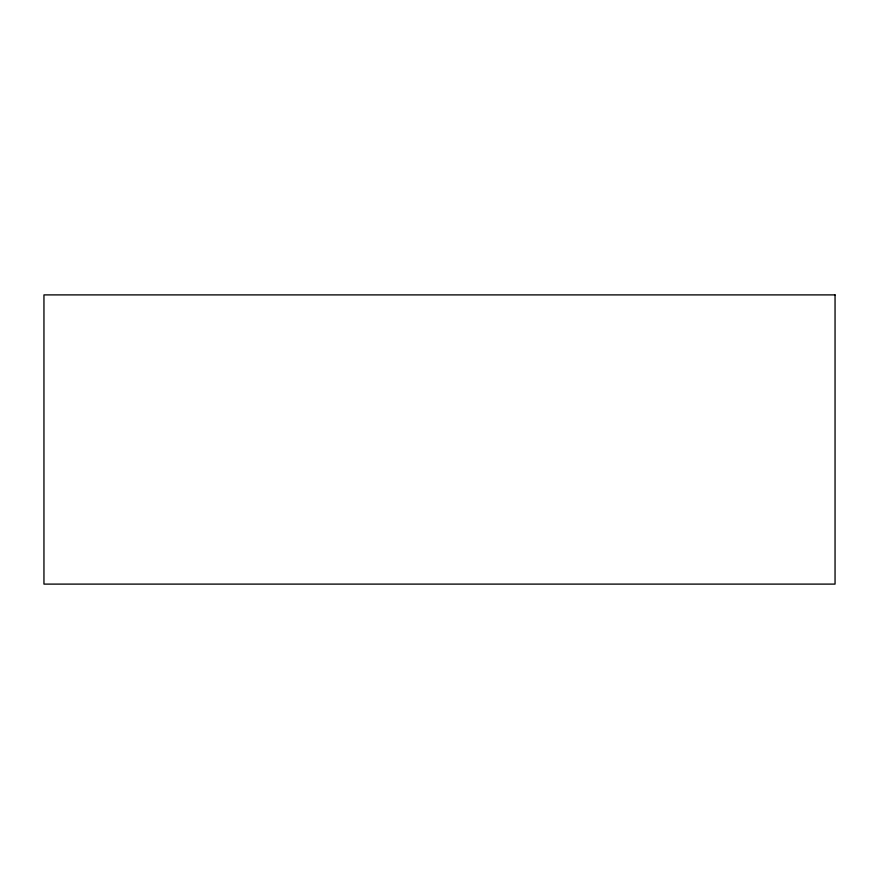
<?xml version="1.0" encoding="UTF-8"?>
<svg xmlns="http://www.w3.org/2000/svg" width="879" height="879" viewBox="0 0 879 879"><rect width="100%" height="100%" fill="white"/><g stroke="black" fill="none" stroke-linecap="round" stroke-linejoin="round"><path stroke-width="1.32" d="M835.05 294.894L43.95 294.894L43.95 584.106L835.05 584.106L835.05 294.894"/></g></svg>
